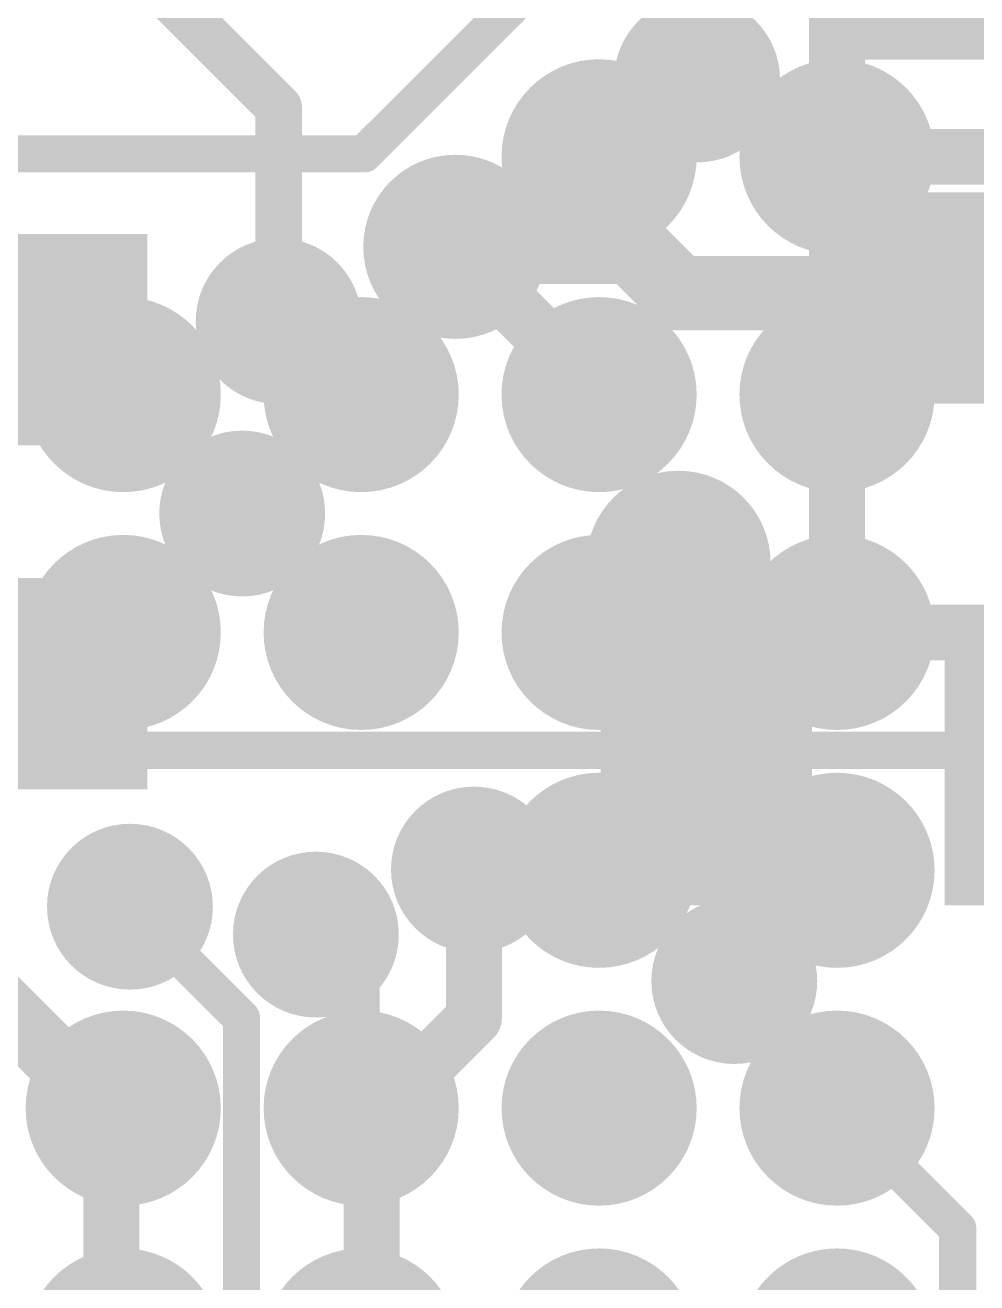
# Model space of a CAD drawing. Header units: millimetres. Extents: x -0.39 to 4.37, y -0.38 to 3.54.
# Drawn here: x 1.5597 to 1.6621, y 1.5855 to 1.7209 of the extents above; entities that cross this region are included whole.
import ezdxf

# ---------------------------------------------------------------- set-up
doc = ezdxf.new("R2010")
doc.units = ezdxf.units.MM
doc.header["$MEASUREMENT"] = 0
for name, color, linetype in [('BottomLayer', 5, 'Continuous'), ('BottomPaste', 16, 'Continuous'), ('BottomSolder', 6, 'Continuous'), ('TopLayer', 1, 'Continuous'), ('TopPaste', 8, 'Continuous'), ('TopSolder', 216, 'Continuous'), ('ViaHoleLayer', 16, 'Continuous')]:
    doc.layers.add(name, color=color, linetype=linetype)

# ---------------------------------------------------------------- blocks, each defined once
blk = doc.blocks.new('RK3399_364')
at = {"layer": 'TopLayer'}
h = blk.add_hatch(color=1, dxfattribs=at)
edge = h.paths.add_edge_path()
edge.add_arc((0.1791342, 0.0255905), 0.006496, 0, 360)
h = blk.add_hatch(color=1, dxfattribs=at)
edge = h.paths.add_edge_path()
edge.add_arc((0.2047242, 0.0255905), 0.006496, 0, 360)
h = blk.add_hatch(color=1, dxfattribs=at)
edge = h.paths.add_edge_path()
edge.add_arc((0.2303142, 0.0255905), 0.006496, 0, 360)
h = blk.add_hatch(color=1, dxfattribs=at)
edge = h.paths.add_edge_path()
edge.add_arc((0.2559062, 0.0255905), 0.006496, 0, 360)
h = blk.add_hatch(color=1, dxfattribs=at)
edge = h.paths.add_edge_path()
edge.add_arc((0.1791342, 5e-07), 0.006496, 0, 360)
h = blk.add_hatch(color=1, dxfattribs=at)
edge = h.paths.add_edge_path()
edge.add_arc((0.2047242, 5e-07), 0.006496, 0, 360)
h = blk.add_hatch(color=1, dxfattribs=at)
edge = h.paths.add_edge_path()
edge.add_arc((0.1791342, -0.0255915), 0.006496, 0, 360)
h = blk.add_hatch(color=1, dxfattribs=at)
edge = h.paths.add_edge_path()
edge.add_arc((0.2047242, -0.0255915), 0.006496, 0, 360)
h = blk.add_hatch(color=1, dxfattribs=at)
edge = h.paths.add_edge_path()
edge.add_arc((0.2303142, -0.0255915), 0.006496, 0, 360)
h = blk.add_hatch(color=1, dxfattribs=at)
edge = h.paths.add_edge_path()
edge.add_arc((0.2559062, -0.0255915), 0.006496, 0, 360)
h = blk.add_hatch(color=1, dxfattribs=at)
edge = h.paths.add_edge_path()
edge.add_arc((0.1791342, -0.0511815), 0.006496, 0, 360)
h = blk.add_hatch(color=1, dxfattribs=at)
edge = h.paths.add_edge_path()
edge.add_arc((0.2047242, -0.0511815), 0.006496, 0, 360)
h = blk.add_hatch(color=1, dxfattribs=at)
edge = h.paths.add_edge_path()
edge.add_arc((0.2303142, -0.0511815), 0.006496, 0, 360)
h = blk.add_hatch(color=1, dxfattribs=at)
edge = h.paths.add_edge_path()
edge.add_arc((0.2559062, -0.0511815), 0.006496, 0, 360)
h = blk.add_hatch(color=1, dxfattribs=at)
edge = h.paths.add_edge_path()
edge.add_arc((0.1791342, -0.0767715), 0.006496, 0, 360)
h = blk.add_hatch(color=1, dxfattribs=at)
edge = h.paths.add_edge_path()
edge.add_arc((0.2047242, -0.0767715), 0.006496, 0, 360)
at = {"layer": 'TopPaste'}
h = blk.add_hatch(color=8, dxfattribs=at)
edge = h.paths.add_edge_path()
edge.add_arc((0.1791342, 0.0255905), 0.006496, 0, 360)
h = blk.add_hatch(color=8, dxfattribs=at)
edge = h.paths.add_edge_path()
edge.add_arc((0.2047242, 0.0255905), 0.006496, 0, 360)
h = blk.add_hatch(color=8, dxfattribs=at)
edge = h.paths.add_edge_path()
edge.add_arc((0.2303142, 0.0255905), 0.006496, 0, 360)
h = blk.add_hatch(color=8, dxfattribs=at)
edge = h.paths.add_edge_path()
edge.add_arc((0.2559062, 0.0255905), 0.006496, 0, 360)
h = blk.add_hatch(color=8, dxfattribs=at)
edge = h.paths.add_edge_path()
edge.add_arc((0.1791342, 5e-07), 0.006496, 0, 360)
h = blk.add_hatch(color=8, dxfattribs=at)
edge = h.paths.add_edge_path()
edge.add_arc((0.2047242, 5e-07), 0.006496, 0, 360)
h = blk.add_hatch(color=8, dxfattribs=at)
edge = h.paths.add_edge_path()
edge.add_arc((0.1791342, -0.0255915), 0.006496, 0, 360)
h = blk.add_hatch(color=8, dxfattribs=at)
edge = h.paths.add_edge_path()
edge.add_arc((0.2047242, -0.0255915), 0.006496, 0, 360)
h = blk.add_hatch(color=8, dxfattribs=at)
edge = h.paths.add_edge_path()
edge.add_arc((0.2303142, -0.0255915), 0.006496, 0, 360)
h = blk.add_hatch(color=8, dxfattribs=at)
edge = h.paths.add_edge_path()
edge.add_arc((0.2559062, -0.0255915), 0.006496, 0, 360)
h = blk.add_hatch(color=8, dxfattribs=at)
edge = h.paths.add_edge_path()
edge.add_arc((0.1791342, -0.0511815), 0.006496, 0, 360)
h = blk.add_hatch(color=8, dxfattribs=at)
edge = h.paths.add_edge_path()
edge.add_arc((0.2047242, -0.0511815), 0.006496, 0, 360)
h = blk.add_hatch(color=8, dxfattribs=at)
edge = h.paths.add_edge_path()
edge.add_arc((0.2303142, -0.0511815), 0.006496, 0, 360)
h = blk.add_hatch(color=8, dxfattribs=at)
edge = h.paths.add_edge_path()
edge.add_arc((0.2559062, -0.0511815), 0.006496, 0, 360)
h = blk.add_hatch(color=8, dxfattribs=at)
edge = h.paths.add_edge_path()
edge.add_arc((0.1791342, -0.0767715), 0.006496, 0, 360)
h = blk.add_hatch(color=8, dxfattribs=at)
edge = h.paths.add_edge_path()
edge.add_arc((0.2047242, -0.0767715), 0.006496, 0, 360)
at = {"layer": 'TopSolder'}
h = blk.add_hatch(color=216, dxfattribs=at)
edge = h.paths.add_edge_path()
edge.add_arc((0.1791342, 0.0511805), 0.010496, 0, 360)
h = blk.add_hatch(color=216, dxfattribs=at)
edge = h.paths.add_edge_path()
edge.add_arc((0.2047242, 0.0511805), 0.010496, 0, 360)
h = blk.add_hatch(color=216, dxfattribs=at)
edge = h.paths.add_edge_path()
edge.add_arc((0.2303142, 0.0511805), 0.010496, 0, 360)
h = blk.add_hatch(color=216, dxfattribs=at)
edge = h.paths.add_edge_path()
edge.add_arc((0.2559062, 0.0511805), 0.010496, 0, 360)
h = blk.add_hatch(color=216, dxfattribs=at)
edge = h.paths.add_edge_path()
edge.add_arc((0.1791342, 0.0255905), 0.010496, 0, 360)
h = blk.add_hatch(color=216, dxfattribs=at)
edge = h.paths.add_edge_path()
edge.add_arc((0.2047242, 0.0255905), 0.010496, 0, 360)
h = blk.add_hatch(color=216, dxfattribs=at)
edge = h.paths.add_edge_path()
edge.add_arc((0.2303142, 0.0255905), 0.010496, 0, 360)
h = blk.add_hatch(color=216, dxfattribs=at)
edge = h.paths.add_edge_path()
edge.add_arc((0.2559062, 0.0255905), 0.010496, 0, 360)
h = blk.add_hatch(color=216, dxfattribs=at)
edge = h.paths.add_edge_path()
edge.add_arc((0.1791342, 5e-07), 0.010496, 0, 360)
h = blk.add_hatch(color=216, dxfattribs=at)
edge = h.paths.add_edge_path()
edge.add_arc((0.2047242, 5e-07), 0.010496, 0, 360)
h = blk.add_hatch(color=216, dxfattribs=at)
edge = h.paths.add_edge_path()
edge.add_arc((0.1791342, -0.0255915), 0.010496, 0, 360)
h = blk.add_hatch(color=216, dxfattribs=at)
edge = h.paths.add_edge_path()
edge.add_arc((0.2047242, -0.0255915), 0.010496, 0, 360)
h = blk.add_hatch(color=216, dxfattribs=at)
edge = h.paths.add_edge_path()
edge.add_arc((0.2303142, -0.0255915), 0.010496, 0, 360)
h = blk.add_hatch(color=216, dxfattribs=at)
edge = h.paths.add_edge_path()
edge.add_arc((0.2559062, -0.0255915), 0.010496, 0, 360)
h = blk.add_hatch(color=216, dxfattribs=at)
edge = h.paths.add_edge_path()
edge.add_arc((0.1791342, -0.0511815), 0.010496, 0, 360)
h = blk.add_hatch(color=216, dxfattribs=at)
edge = h.paths.add_edge_path()
edge.add_arc((0.2047242, -0.0511815), 0.010496, 0, 360)
h = blk.add_hatch(color=216, dxfattribs=at)
edge = h.paths.add_edge_path()
edge.add_arc((0.2303142, -0.0511815), 0.010496, 0, 360)
h = blk.add_hatch(color=216, dxfattribs=at)
edge = h.paths.add_edge_path()
edge.add_arc((0.2559062, -0.0511815), 0.010496, 0, 360)
h = blk.add_hatch(color=216, dxfattribs=at)
edge = h.paths.add_edge_path()
edge.add_arc((0.1791342, -0.0767715), 0.010496, 0, 360)
h = blk.add_hatch(color=216, dxfattribs=at)
edge = h.paths.add_edge_path()
edge.add_arc((0.2047242, -0.0767715), 0.010496, 0, 360)
blk = doc.blocks.new('C__0402_B_447')
at = {"layer": 'BottomLayer'}
for points in [[(-0.009499999999999996, 0.0125), (-0.009500000000000003, -0.0125), (-0.0275, -0.0125), (-0.0275, 0.0125)], [(0.0275, 0.0125), (0.0275, -0.0125), (0.009499999999999996, -0.0125), (0.009500000000000003, 0.0125)]]:
    blk.add_hatch(color=5, dxfattribs=at).paths.add_polyline_path(points)
at = {"layer": 'BottomPaste'}
for points in [[(-0.009499999999999996, 0.0125), (-0.009500000000000003, -0.0125), (-0.0275, -0.0125), (-0.0275, 0.0125)], [(0.0275, 0.0125), (0.0275, -0.0125), (0.009499999999999996, -0.0125), (0.009500000000000003, 0.0125)]]:
    blk.add_hatch(color=16, dxfattribs=at).paths.add_polyline_path(points)
at = {"layer": 'BottomSolder'}
for points in [[(-0.007137799999999997, 0.0148622), (-0.007137800000000003, -0.0148622), (-0.0298622, -0.0148622), (-0.0298622, 0.0148622)], [(0.0298622, 0.0148622), (0.0298622, -0.0148622), (0.007137799999999997, -0.0148622), (0.007137800000000003, 0.0148622)]]:
    blk.add_hatch(color=6, dxfattribs=at).paths.add_polyline_path(points)
blk = doc.blocks.new('C__0402_B_448')
at = {"layer": 'BottomLayer'}
for points in [[(-0.009500000000000001, 0.0125), (-0.009499999999999998, -0.0125), (-0.0275, -0.0125), (-0.0275, 0.0125)], [(0.0275, 0.0125), (0.0275, -0.0125), (0.009500000000000001, -0.0125), (0.009499999999999998, 0.0125)]]:
    blk.add_hatch(color=5, dxfattribs=at).paths.add_polyline_path(points)
at = {"layer": 'BottomPaste'}
for points in [[(-0.009500000000000001, 0.0125), (-0.009499999999999998, -0.0125), (-0.0275, -0.0125), (-0.0275, 0.0125)], [(0.0275, 0.0125), (0.0275, -0.0125), (0.009500000000000001, -0.0125), (0.009499999999999998, 0.0125)]]:
    blk.add_hatch(color=16, dxfattribs=at).paths.add_polyline_path(points)
at = {"layer": 'BottomSolder'}
for points in [[(-0.007137800000000001, 0.0148622), (-0.007137799999999999, -0.0148622), (-0.0298622, -0.0148622), (-0.0298622, 0.0148622)], [(0.0298622, 0.0148622), (0.0298622, -0.0148622), (0.007137800000000001, -0.0148622), (0.007137799999999999, 0.0148622)]]:
    blk.add_hatch(color=6, dxfattribs=at).paths.add_polyline_path(points)
blk = doc.blocks.new('C__0402_B_549')
at = {"layer": 'BottomLayer'}
for points in [[(-0.009500000000000001, 0.0125), (-0.009499999999999998, -0.0125), (-0.0275, -0.0125), (-0.0275, 0.0125)], [(0.0275, 0.0125), (0.0275, -0.0125), (0.009500000000000001, -0.0125), (0.009499999999999998, 0.0125)]]:
    blk.add_hatch(color=5, dxfattribs=at).paths.add_polyline_path(points)
at = {"layer": 'BottomPaste'}
for points in [[(-0.009500000000000001, 0.0125), (-0.009499999999999998, -0.0125), (-0.0275, -0.0125), (-0.0275, 0.0125)], [(0.0275, 0.0125), (0.0275, -0.0125), (0.009500000000000001, -0.0125), (0.009499999999999998, 0.0125)]]:
    blk.add_hatch(color=16, dxfattribs=at).paths.add_polyline_path(points)
at = {"layer": 'BottomSolder'}
for points in [[(-0.007137800000000001, 0.0148622), (-0.007137799999999999, -0.0148622), (-0.0298622, -0.0148622), (-0.0298622, 0.0148622)], [(0.0298622, 0.0148622), (0.0298622, -0.0148622), (0.007137800000000001, -0.0148622), (0.007137799999999999, 0.0148622)]]:
    blk.add_hatch(color=6, dxfattribs=at).paths.add_polyline_path(points)

msp = doc.modelspace()

# ---------------------------------------------------------------- hatches: boundary and pattern name
at = {"layer": 'BottomLayer'}
h = msp.add_hatch(color=5, dxfattribs=at)
edge = h.paths.add_edge_path()
edge.add_arc((1.632, 1.715), 0.0049212, 0, 360)
h = msp.add_hatch(color=5, dxfattribs=at)
edge = h.paths.add_edge_path()
edge.add_arc((1.606, 1.697), 0.0059055, 0, 360)
h = msp.add_hatch(color=5, dxfattribs=at)
edge = h.paths.add_edge_path()
edge.add_arc((1.587, 1.689), 0.0049212, 0, 360)
h = msp.add_hatch(color=5, dxfattribs=at)
edge = h.paths.add_edge_path()
edge.add_arc((1.5830745, 1.6683042), 0.0049212, 0, 360)
h = msp.add_hatch(color=5, dxfattribs=at)
edge = h.paths.add_edge_path()
edge.add_arc((1.63, 1.663), 0.0059055, 0, 360)
h = msp.add_hatch(color=5, dxfattribs=at)
edge = h.paths.add_edge_path()
edge.add_arc((1.5701532, 1.6555082), 0.0049212, 0, 360)
h = msp.add_hatch(color=5, dxfattribs=at)
edge = h.paths.add_edge_path()
edge.add_arc((1.608, 1.63), 0.0049212, 0, 360)
h = msp.add_hatch(color=5, dxfattribs=at)
edge = h.paths.add_edge_path()
edge.add_arc((1.571, 1.626), 0.0049212, 0, 360)
h = msp.add_hatch(color=5, dxfattribs=at)
edge = h.paths.add_edge_path()
edge.add_arc((1.591, 1.623), 0.0049212, 0, 360)
h = msp.add_hatch(color=5, dxfattribs=at)
edge = h.paths.add_edge_path()
edge.add_arc((1.636, 1.618), 0.0049212, 0, 360)
h = msp.add_hatch(color=5, dxfattribs=at)
edge = h.paths.add_edge_path()
edge.add_arc((1.6213262, 1.6043262), 0.0049212, 0, 360)
at = {"layer": 'BottomSolder'}
h = msp.add_hatch(color=6, dxfattribs=at)
edge = h.paths.add_edge_path()
edge.add_arc((1.632, 1.715), 0.0089212, 0, 360)
h = msp.add_hatch(color=6, dxfattribs=at)
edge = h.paths.add_edge_path()
edge.add_arc((1.606, 1.697), 0.0099055, 0, 360)
h = msp.add_hatch(color=6, dxfattribs=at)
edge = h.paths.add_edge_path()
edge.add_arc((1.587, 1.689), 0.0089212, 0, 360)
h = msp.add_hatch(color=6, dxfattribs=at)
edge = h.paths.add_edge_path()
edge.add_arc((1.5830745, 1.6683042), 0.0089212, 0, 360)
h = msp.add_hatch(color=6, dxfattribs=at)
edge = h.paths.add_edge_path()
edge.add_arc((1.63, 1.663), 0.0099055, 0, 360)
h = msp.add_hatch(color=6, dxfattribs=at)
edge = h.paths.add_edge_path()
edge.add_arc((1.5701532, 1.6555082), 0.0089212, 0, 360)
h = msp.add_hatch(color=6, dxfattribs=at)
edge = h.paths.add_edge_path()
edge.add_arc((1.608, 1.63), 0.0089212, 0, 360)
h = msp.add_hatch(color=6, dxfattribs=at)
edge = h.paths.add_edge_path()
edge.add_arc((1.571, 1.626), 0.0089212, 0, 360)
h = msp.add_hatch(color=6, dxfattribs=at)
edge = h.paths.add_edge_path()
edge.add_arc((1.591, 1.623), 0.0089212, 0, 360)
h = msp.add_hatch(color=6, dxfattribs=at)
edge = h.paths.add_edge_path()
edge.add_arc((1.636, 1.618), 0.0089212, 0, 360)
h = msp.add_hatch(color=6, dxfattribs=at)
edge = h.paths.add_edge_path()
edge.add_arc((1.6213262, 1.6043262), 0.0089212, 0, 360)
at = {"layer": 'TopLayer'}
h = msp.add_hatch(color=1, dxfattribs=at)
edge = h.paths.add_edge_path()
edge.add_arc((1.632, 1.715), 0.0049212, 0, 360)
h = msp.add_hatch(color=1, dxfattribs=at)
edge = h.paths.add_edge_path()
edge.add_arc((1.606, 1.697), 0.0059055, 0, 360)
h = msp.add_hatch(color=1, dxfattribs=at)
edge = h.paths.add_edge_path()
edge.add_arc((1.587, 1.689), 0.0049212, 0, 360)
h = msp.add_hatch(color=1, dxfattribs=at)
edge = h.paths.add_edge_path()
edge.add_arc((1.5830745, 1.6683042), 0.0049212, 0, 360)
h = msp.add_hatch(color=1, dxfattribs=at)
edge = h.paths.add_edge_path()
edge.add_arc((1.63, 1.663), 0.0059055, 0, 360)
h = msp.add_hatch(color=1, dxfattribs=at)
edge = h.paths.add_edge_path()
edge.add_arc((1.5701532, 1.6555082), 0.0049212, 0, 360)
h = msp.add_hatch(color=1, dxfattribs=at)
edge = h.paths.add_edge_path()
edge.add_arc((1.608, 1.63), 0.0049212, 0, 360)
h = msp.add_hatch(color=1, dxfattribs=at)
edge = h.paths.add_edge_path()
edge.add_arc((1.571, 1.626), 0.0049212, 0, 360)
h = msp.add_hatch(color=1, dxfattribs=at)
edge = h.paths.add_edge_path()
edge.add_arc((1.591, 1.623), 0.0049212, 0, 360)
h = msp.add_hatch(color=1, dxfattribs=at)
edge = h.paths.add_edge_path()
edge.add_arc((1.636, 1.618), 0.0049212, 0, 360)
h = msp.add_hatch(color=1, dxfattribs=at)
edge = h.paths.add_edge_path()
edge.add_arc((1.6213262, 1.6043262), 0.0049212, 0, 360)
at = {"layer": 'TopSolder'}
h = msp.add_hatch(color=216, dxfattribs=at)
edge = h.paths.add_edge_path()
edge.add_arc((1.632, 1.715), 0.0089212, 0, 360)
h = msp.add_hatch(color=216, dxfattribs=at)
edge = h.paths.add_edge_path()
edge.add_arc((1.606, 1.697), 0.0099055, 0, 360)
h = msp.add_hatch(color=216, dxfattribs=at)
edge = h.paths.add_edge_path()
edge.add_arc((1.587, 1.689), 0.0089212, 0, 360)
h = msp.add_hatch(color=216, dxfattribs=at)
edge = h.paths.add_edge_path()
edge.add_arc((1.5830745, 1.6683042), 0.0089212, 0, 360)
h = msp.add_hatch(color=216, dxfattribs=at)
edge = h.paths.add_edge_path()
edge.add_arc((1.63, 1.663), 0.0099055, 0, 360)
h = msp.add_hatch(color=216, dxfattribs=at)
edge = h.paths.add_edge_path()
edge.add_arc((1.5701532, 1.6555082), 0.0089212, 0, 360)
h = msp.add_hatch(color=216, dxfattribs=at)
edge = h.paths.add_edge_path()
edge.add_arc((1.608, 1.63), 0.0089212, 0, 360)
h = msp.add_hatch(color=216, dxfattribs=at)
edge = h.paths.add_edge_path()
edge.add_arc((1.571, 1.626), 0.0089212, 0, 360)
h = msp.add_hatch(color=216, dxfattribs=at)
edge = h.paths.add_edge_path()
edge.add_arc((1.591, 1.623), 0.0089212, 0, 360)
h = msp.add_hatch(color=216, dxfattribs=at)
edge = h.paths.add_edge_path()
edge.add_arc((1.636, 1.618), 0.0089212, 0, 360)
h = msp.add_hatch(color=216, dxfattribs=at)
edge = h.paths.add_edge_path()
edge.add_arc((1.6213262, 1.6043262), 0.0089212, 0, 360)
at = {"layer": 'ViaHoleLayer'}
h = msp.add_hatch(color=16, dxfattribs=at)
edge = h.paths.add_edge_path()
edge.add_arc((1.632, 1.715), 0.003937, 0, 360)
h = msp.add_hatch(color=16, dxfattribs=at)
edge = h.paths.add_edge_path()
edge.add_arc((1.606, 1.697), 0.003937, 0, 360)
h = msp.add_hatch(color=16, dxfattribs=at)
edge = h.paths.add_edge_path()
edge.add_arc((1.587, 1.689), 0.003937, 0, 360)
h = msp.add_hatch(color=16, dxfattribs=at)
edge = h.paths.add_edge_path()
edge.add_arc((1.5830745, 1.6683042), 0.003937, 0, 360)
h = msp.add_hatch(color=16, dxfattribs=at)
edge = h.paths.add_edge_path()
edge.add_arc((1.63, 1.663), 0.003937, 0, 360)
h = msp.add_hatch(color=16, dxfattribs=at)
edge = h.paths.add_edge_path()
edge.add_arc((1.5701532, 1.6555082), 0.003937, 0, 360)
h = msp.add_hatch(color=16, dxfattribs=at)
edge = h.paths.add_edge_path()
edge.add_arc((1.608, 1.63), 0.003937, 0, 360)
h = msp.add_hatch(color=16, dxfattribs=at)
edge = h.paths.add_edge_path()
edge.add_arc((1.571, 1.626), 0.003937, 0, 360)
h = msp.add_hatch(color=16, dxfattribs=at)
edge = h.paths.add_edge_path()
edge.add_arc((1.591, 1.623), 0.003937, 0, 360)
h = msp.add_hatch(color=16, dxfattribs=at)
edge = h.paths.add_edge_path()
edge.add_arc((1.636, 1.618), 0.003937, 0, 360)
h = msp.add_hatch(color=16, dxfattribs=at)
edge = h.paths.add_edge_path()
edge.add_arc((1.6213262, 1.6043262), 0.003937, 0, 360)

# ---------------------------------------------------------------- linework, layer by layer
at = {"layer": 'BottomLayer'}
for points, const_width in [([(1.564, 1.7350001), (1.587, 1.7120001)], 0.005), ([(1.587, 1.689), (1.587, 1.7120001)], 0.005), ([(1.606, 1.697), (1.6060001, 1.6970001)], 0.008), ([(1.6060001, 1.6970001), (1.6250001, 1.6970001)], 0.008), ([(1.6250001, 1.6970001), (1.6300002, 1.692)], 0.008), ([(1.6300002, 1.692), (1.6585, 1.692)], 0.008), ([(1.6585, 1.692), (1.659, 1.6915)], 0.004), ([(1.541, 1.687), (1.558, 1.687)], 0.004), ([(1.63, 1.644), (1.63, 1.663)], 0.004), ([(1.63, 1.644), (1.633, 1.641)], 0.004), ([(1.608, 1.614), (1.608, 1.63)], 0.006), ([(1.4, 1.614), (1.5580001, 1.614)], 0.006), ([(1.5580001, 1.614), (1.569, 1.6030001)], 0.006), ([(1.597, 1.603), (1.608, 1.614)], 0.006), ([(1.569, 1.558), (1.569, 1.6030001)], 0.006), ([(1.597, 1.507), (1.597, 1.603)], 0.006)]:
    msp.add_lwpolyline(points, dxfattribs=dict(at, const_width=const_width))
for points, const_width in [([(1.58575, 1.7120001, 1), (1.58825, 1.7120001, 1)], 0.0025), ([(1.58575, 1.7120001, 1), (1.58825, 1.7120001, 1)], 0.0025), ([(1.604, 1.697, 1), (1.608, 1.697, 1)], 0.004), ([(1.6040001, 1.6970001, 1), (1.6080001, 1.6970001, 1)], 0.004), ([(1.6040001, 1.6970001, 1), (1.6080001, 1.6970001, 1)], 0.004), ([(1.6230001, 1.6970001, 1), (1.6270001, 1.6970001, 1)], 0.004), ([(1.6230001, 1.6970001, 1), (1.6270001, 1.6970001, 1)], 0.004), ([(1.6280002, 1.692, 1), (1.6320002, 1.692, 1)], 0.004), ([(1.6280002, 1.692, 1), (1.6320002, 1.692, 1)], 0.004), ([(1.6565, 1.692, 1), (1.6605, 1.692, 1)], 0.004), ([(1.6575, 1.692, 1), (1.6595, 1.692, 1)], 0.002), ([(1.658, 1.6915, 1), (1.66, 1.6915, 1)], 0.002), ([(1.58575, 1.689, 1), (1.58825, 1.689, 1)], 0.0025), ([(1.557, 1.687, 1), (1.559, 1.687, 1)], 0.002), ([(1.629, 1.663, 1), (1.631, 1.663, 1)], 0.002), ([(1.629, 1.644, 1), (1.631, 1.644, 1)], 0.002), ([(1.629, 1.644, 1), (1.631, 1.644, 1)], 0.002), ([(1.632, 1.641, 1), (1.634, 1.641, 1)], 0.002), ([(1.6065, 1.63, 1), (1.6095, 1.63, 1)], 0.003), ([(1.5565001, 1.614, 1), (1.5595001, 1.614, 1)], 0.003), ([(1.5565001, 1.614, 1), (1.5595001, 1.614, 1)], 0.003), ([(1.6065, 1.614, 1), (1.6095, 1.614, 1)], 0.003), ([(1.6065, 1.614, 1), (1.6095, 1.614, 1)], 0.003), ([(1.5675, 1.6030001, 1), (1.5705, 1.6030001, 1)], 0.003), ([(1.5675, 1.6030001, 1), (1.5705, 1.6030001, 1)], 0.003), ([(1.5955, 1.603, 1), (1.5985, 1.603, 1)], 0.003), ([(1.5955, 1.603, 1), (1.5985, 1.603, 1)], 0.003)]:
    msp.add_lwpolyline(points, format="xyb", close=True, dxfattribs=dict(at, const_width=const_width))
at = {"layer": 'TopLayer'}
for points, const_width in [([(1.6470505, 1.7066882), (1.6470505, 1.7322782)], 0.006), ([(1.5961823, 1.707), (1.6214605, 1.7322782)], 0.004), ([(1.6223043, 1.7063441), (1.6309602, 1.715)], 0.006), ([(1.6309602, 1.715), (1.632, 1.715)], 0.006), ([(1.6211164, 1.7063441), (1.6223043, 1.7063441)], 0.006), ([(1.6470505, 1.6810982), (1.6470505, 1.7066882)], 0.006), ([(1.6470505, 1.7066882), (1.6726405, 1.7066882)], 0.006), ([(1.541, 1.707), (1.5961823, 1.707)], 0.004), ([(1.6211164, 1.7063441), (1.6214605, 1.7066882)], 0.004), ([(1.606, 1.6967795), (1.606, 1.697)], 0.006), ([(1.606, 1.6967795), (1.6210003, 1.6817792)], 0.006), ([(1.587, 1.689), (1.5874844, 1.689)], 0.006), ([(1.5874844, 1.689), (1.5953862, 1.6810982)], 0.006), ([(1.6210003, 1.6817792), (1.6214605, 1.6817792)], 0.006), ([(1.5953862, 1.6810982), (1.5958705, 1.6810982)], 0.006), ([(1.6214605, 1.6810982), (1.6214605, 1.6817792)], 0.004), ([(1.6470505, 1.6555082), (1.6470505, 1.6810982)], 0.006), ([(1.5830745, 1.6683042), (1.5958705, 1.6555082)], 0.006), ([(1.6229843, 1.6565081), (1.6294762, 1.663)], 0.008), ([(1.6294762, 1.663), (1.63, 1.663)], 0.008), ([(1.6229843, 1.6555082), (1.6229843, 1.6565081)], 0.008), ([(1.6470505, 1.6555082), (1.6726405, 1.6555082)], 0.006), ([(1.6214605, 1.6555082), (1.6229843, 1.6555082)], 0.004), ([(1.5317845, 1.6428222), (1.7618225, 1.6428222)], 0.004), ([(1.61, 1.629), (1.6104581, 1.6294581)], 0.006), ([(1.6104581, 1.6294581), (1.6210024, 1.6294581)], 0.006), ([(1.6210024, 1.6294581), (1.6214605, 1.6299162)], 0.006), ([(1.636, 1.6184328), (1.6470505, 1.6294833)], 0.006), ([(1.6470505, 1.6294833), (1.6470505, 1.6299162)], 0.006), ([(1.5470602, 1.6275445), (1.5702785, 1.6043262)], 0.004), ([(1.571, 1.626), (1.583, 1.614)], 0.004), ([(1.591, 1.622606), (1.591, 1.623)], 0.004), ([(1.591, 1.622606), (1.5958705, 1.6177355)], 0.004), ([(1.636, 1.618), (1.636, 1.6184328)], 0.006), ([(1.5958705, 1.6043262), (1.5958705, 1.6177355)], 0.004), ([(1.583, 1.5810794), (1.583, 1.614)], 0.004), ([(1.6470505, 1.6043262), (1.6470507, 1.6043262)], 0.004), ([(1.6470507, 1.6043262), (1.6600343, 1.5913426)], 0.004), ([(1.6600343, 1.5406008), (1.6600343, 1.5913426)], 0.004)]:
    msp.add_lwpolyline(points, dxfattribs=dict(at, const_width=const_width))
for points, const_width in [([(1.6294602, 1.715, 1), (1.6324602, 1.715, 1)], 0.003), ([(1.6294602, 1.715, 1), (1.6324602, 1.715, 1)], 0.003), ([(1.6305, 1.715, 1), (1.6335, 1.715, 1)], 0.003), ([(1.6196164, 1.7063441, 1), (1.6226164, 1.7063441, 1)], 0.003), ([(1.6208043, 1.7063441, 1), (1.6238043, 1.7063441, 1)], 0.003), ([(1.6208043, 1.7063441, 1), (1.6238043, 1.7063441, 1)], 0.003), ([(1.6455505, 1.7066882, 1), (1.6485505, 1.7066882, 1)], 0.003), ([(1.6455505, 1.7066882, 1), (1.6485505, 1.7066882, 1)], 0.003), ([(1.6455505, 1.7066882, 1), (1.6485505, 1.7066882, 1)], 0.003), ([(1.5951823, 1.707, 1), (1.5971823, 1.707, 1)], 0.002), ([(1.5951823, 1.707, 1), (1.5971823, 1.707, 1)], 0.002), ([(1.6201164, 1.7063441, 1), (1.6221164, 1.7063441, 1)], 0.002), ([(1.6204605, 1.7066882, 1), (1.6224605, 1.7066882, 1)], 0.002), ([(1.6045, 1.697, 1), (1.6075, 1.697, 1)], 0.003), ([(1.6045, 1.6967795, 1), (1.6075, 1.6967795, 1)], 0.003), ([(1.6045, 1.6967795, 1), (1.6075, 1.6967795, 1)], 0.003), ([(1.5855, 1.689, 1), (1.5885, 1.689, 1)], 0.003), ([(1.5859844, 1.689, 1), (1.5889844, 1.689, 1)], 0.003), ([(1.5859844, 1.689, 1), (1.5889844, 1.689, 1)], 0.003), ([(1.6195003, 1.6817792, 1), (1.6225003, 1.6817792, 1)], 0.003), ([(1.6195003, 1.6817792, 1), (1.6225003, 1.6817792, 1)], 0.003), ([(1.6199605, 1.6817792, 1), (1.6229605, 1.6817792, 1)], 0.003), ([(1.5938862, 1.6810982, 1), (1.5968862, 1.6810982, 1)], 0.003), ([(1.5938862, 1.6810982, 1), (1.5968862, 1.6810982, 1)], 0.003), ([(1.5943705, 1.6810982, 1), (1.5973705, 1.6810982, 1)], 0.003), ([(1.6204605, 1.6817792, 1), (1.6224605, 1.6817792, 1)], 0.002), ([(1.6455505, 1.6810982, 1), (1.6485505, 1.6810982, 1)], 0.003), ([(1.6455505, 1.6810982, 1), (1.6485505, 1.6810982, 1)], 0.003), ([(1.6204605, 1.6810982, 1), (1.6224605, 1.6810982, 1)], 0.002), ([(1.5815745, 1.6683042, 1), (1.5845745, 1.6683042, 1)], 0.003), ([(1.6274762, 1.663, 1), (1.6314762, 1.663, 1)], 0.004), ([(1.6274762, 1.663, 1), (1.6314762, 1.663, 1)], 0.004), ([(1.628, 1.663, 1), (1.632, 1.663, 1)], 0.004), ([(1.6209843, 1.6565081, 1), (1.6249843, 1.6565081, 1)], 0.004), ([(1.6209843, 1.6565081, 1), (1.6249843, 1.6565081, 1)], 0.004), ([(1.6209843, 1.6555082, 1), (1.6249843, 1.6555082, 1)], 0.004), ([(1.5943705, 1.6555082, 1), (1.5973705, 1.6555082, 1)], 0.003), ([(1.6455505, 1.6555082, 1), (1.6485505, 1.6555082, 1)], 0.003), ([(1.6455505, 1.6555082, 1), (1.6485505, 1.6555082, 1)], 0.003), ([(1.6204605, 1.6555082, 1), (1.6224605, 1.6555082, 1)], 0.002), ([(1.6219843, 1.6555082, 1), (1.6239843, 1.6555082, 1)], 0.002), ([(1.6085, 1.629, 1), (1.6115, 1.629, 1)], 0.003), ([(1.6089581, 1.6294581, 1), (1.6119581, 1.6294581, 1)], 0.003), ([(1.6089581, 1.6294581, 1), (1.6119581, 1.6294581, 1)], 0.003), ([(1.6195024, 1.6294581, 1), (1.6225024, 1.6294581, 1)], 0.003), ([(1.6195024, 1.6294581, 1), (1.6225024, 1.6294581, 1)], 0.003), ([(1.6199605, 1.6299162, 1), (1.6229605, 1.6299162, 1)], 0.003), ([(1.6455505, 1.6299162, 1), (1.6485505, 1.6299162, 1)], 0.003), ([(1.6455505, 1.6294833, 1), (1.6485505, 1.6294833, 1)], 0.003), ([(1.6455505, 1.6294833, 1), (1.6485505, 1.6294833, 1)], 0.003), ([(1.57, 1.626, 1), (1.572, 1.626, 1)], 0.002), ([(1.59, 1.623, 1), (1.592, 1.623, 1)], 0.002), ([(1.59, 1.622606, 1), (1.592, 1.622606, 1)], 0.002), ([(1.59, 1.622606, 1), (1.592, 1.622606, 1)], 0.002), ([(1.6345, 1.6184328, 1), (1.6375, 1.6184328, 1)], 0.003), ([(1.6345, 1.6184328, 1), (1.6375, 1.6184328, 1)], 0.003), ([(1.6345, 1.618, 1), (1.6375, 1.618, 1)], 0.003), ([(1.5948705, 1.6177355, 1), (1.5968705, 1.6177355, 1)], 0.002), ([(1.5948705, 1.6177355, 1), (1.5968705, 1.6177355, 1)], 0.002), ([(1.582, 1.614, 1), (1.584, 1.614, 1)], 0.002), ([(1.582, 1.614, 1), (1.584, 1.614, 1)], 0.002), ([(1.5692785, 1.6043262, 1), (1.5712785, 1.6043262, 1)], 0.002), ([(1.5948705, 1.6043262, 1), (1.5968705, 1.6043262, 1)], 0.002), ([(1.6460505, 1.6043262, 1), (1.6480505, 1.6043262, 1)], 0.002), ([(1.6460507, 1.6043262, 1), (1.6480507, 1.6043262, 1)], 0.002), ([(1.6460507, 1.6043262, 1), (1.6480507, 1.6043262, 1)], 0.002), ([(1.6590343, 1.5913426, 1), (1.6610343, 1.5913426, 1)], 0.002), ([(1.6590343, 1.5913426, 1), (1.6610343, 1.5913426, 1)], 0.002)]:
    msp.add_lwpolyline(points, format="xyb", close=True, dxfattribs=dict(at, const_width=const_width))

# ---------------------------------------------------------------- block references
for name, p, rotation in [('RK3399_364', (1.8261847, 1.6299167), 180), ('C__0402_B_448', (1.659, 1.71), 90), ('C__0402_B_549', (1.558, 1.6685), 270)]:
    msp.add_blockref(name, p, dxfattribs=dict(rotation=rotation))
msp.add_blockref('C__0402_B_447', (1.6515, 1.641))

doc.saveas('drawing.dxf')
